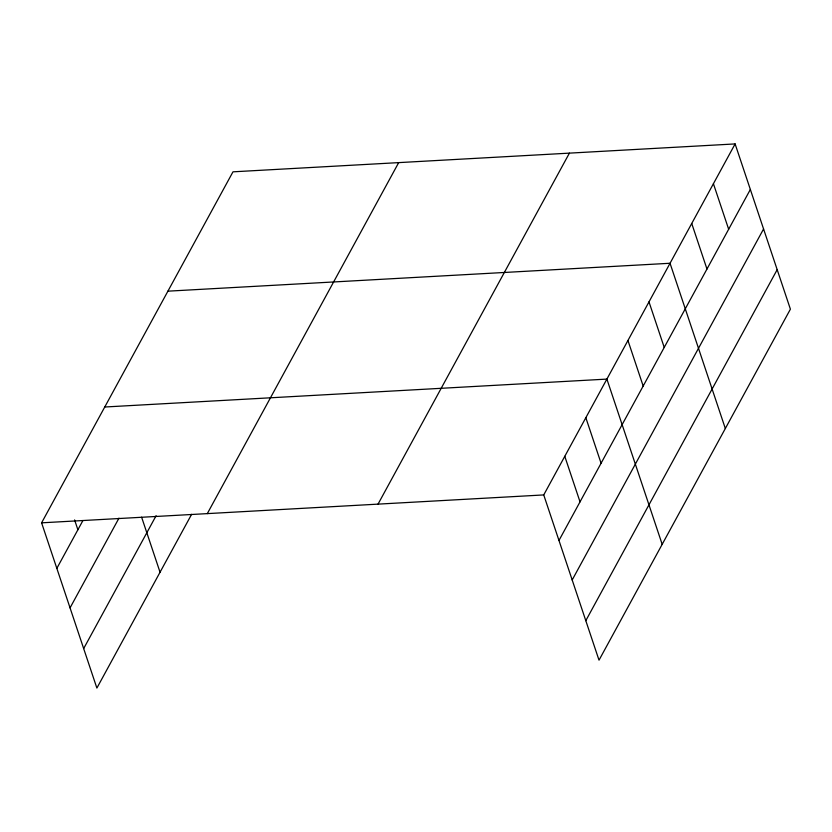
<?xml version="1.0" encoding="UTF-8"?>
<svg xmlns="http://www.w3.org/2000/svg" width="832" height="832" viewBox="0 0 832 832"><rect width="100%" height="100%" fill="white"/><g stroke="black" fill="none" stroke-linecap="round" stroke-linejoin="round"><path stroke-width="1.25" d="M191.62 514.322L96.886 688.074L41.6 522.829L232.981 171.829L735.114 143.926L790.4 309.171L599.019 660.171L543.733 494.926L735.114 143.926M56.836 568.37L82.846 520.676M70.054 607.87L118.966 518.159M83.668 648.565L156.114 515.705M207.303 513.625L398.684 162.625M378.03 504.14L569.41 153.14M558.969 540.467L750.35 189.478M572.187 579.966L763.568 228.977M585.801 620.672L777.182 269.672M167.908 291.169L670.041 263.266L725.327 428.511M104.759 407.004L606.892 379.101L662.178 544.336M41.6 522.829L543.733 494.926M713.419 183.706L728.666 229.258M691.735 223.486L706.971 269.038M648.991 301.881L664.227 347.422M627.942 340.486L643.178 386.038M585.832 417.706L601.078 463.247M564.782 456.321L580.029 501.862M141.617 517.182L160.046 572.239M74.599 519.917L77.886 529.766"/></g></svg>
